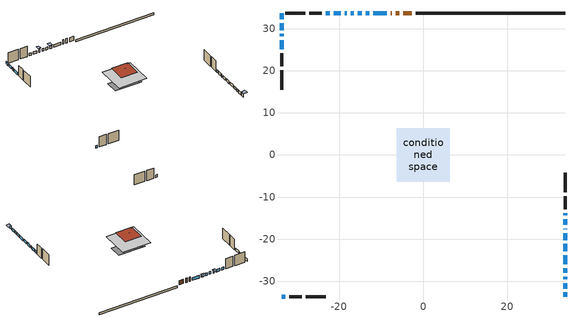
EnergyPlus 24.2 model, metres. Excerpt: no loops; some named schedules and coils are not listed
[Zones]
conditioned space
 floor outside (Floor1 construction): -2.54,-2.54 -2.54,2.54 2.54,2.54 2.54,-2.54 z0.16
 floor adiabatic (Floor2 construction): -4.15,-4.15 -4.15,4.15 4.15,4.15 4.15,-4.15 z0.16
 floor adiabatic (AdiabaticFloorConstruction): -6.31,-6.31 -6.31,6.31 6.31,6.31 6.31,-6.31 z2.6
 floor foundation (Slab1 construction): -6.02,-2.85 -6.02,2.85 6.02,2.85 6.02,-2.85 z-0.91
 wall outside (AdiabaticWallConstruction 1): -2.72,33.72 -4.73,33.72 / -5.66,33.72 -6.54,33.72 / -7.47,33.72 -7.77,33.72 z0.16:2.19
 wall outside (AdiabaticWallConstruction): 33.72,-33.72 33.72,-32.7 / -18.21,33.72 -18.72,33.72 z0.16:1.74; -33.72,33.72 -33.72,32.32 / 33.72,-31.78 33.72,-30.46 / -33.72,-33.72 -32.85,-33.72 / 33.72,-29.53 33.72,-28.93 / 33.72,-28.01 33.72,-26.95 / 33.72,-26.02 33.72,-23.79 / 33.72,-22.86 33.72,-21.17 / 33.72,-20.24 33.72,-18.61 / -8.7,33.72 -11.92,33.72 / -14.61,33.72 -15.62,33.72 / -16.54,33.72 -17.28,33.72 / -33.72,31.39 -33.72,29.73 / -33.72,28.8 -33.72,28.27 / -33.72,27.34 -33.72,25.11 / 33.72,-17.69 33.72,-17.52 / 33.72,-16.6 33.72,-15.27 / 33.72,-14.34 33.72,-13.83 / -19.65,33.72 -21.31,33.72 / -22.24,33.72 -23.17,33.72 z0.16:1.38; -12.84,33.72 -13.69,33.72 z0.16:1.33
 wall outside (Wall1 construction): -24.09,33.72 -27.14,33.72 / -31.92,-33.72 -28.87,-33.72 / -33.72,24.18 -33.72,21.13 / 33.72,-12.9 33.72,-9.85 z0.16:5.04
 wall outside (Wall2 construction): -28.07,33.72 -32.79,33.72 / -27.94,-33.72 -23.22,-33.72 / -33.72,20.2 -33.72,15.48 / 33.72,-8.92 33.72,-4.2 z0.16:5.04
 wall foundation (FoundationWall1 construction): 33.72,33.72 -1.79,33.72 z-0.91:0.16
 window (WindowConstruction 17): 33.72,-33.72 33.72,-32.7 z0.16:1.74
 window (WindowConstruction 4): -33.72,33.72 -33.72,32.32 z0.16:1.38
 window (WindowConstruction 20): 33.72,-31.77 33.72,-30.46 z0.16:1.38
 window (WindowConstruction 21): -33.72,-33.72 -32.85,-33.72 z0.16:1.38
 window (WindowConstruction 5): 33.72,-29.53 33.72,-28.94 z0.16:1.38
 window (WindowConstruction 6): 33.72,-28.01 33.72,-26.95 z0.16:1.38
 window (WindowConstruction 7): 33.72,-26.02 33.72,-23.79 z0.16:1.38
 window (WindowConstruction 8): 33.72,-22.86 33.72,-21.17 z0.16:1.38
 window (WindowConstruction 9): 33.72,-20.24 33.72,-18.61 z0.16:1.38
 window (WindowConstruction 10): -8.7,33.72 -11.92,33.72 z0.16:1.38
 window (WindowConstruction 11): -12.85,33.72 -13.68,33.72 z0.16:1.33
 window (WindowConstruction 12): -14.61,33.72 -15.61,33.72 z0.16:1.38
 window (WindowConstruction 13): -16.54,33.72 -17.28,33.72 z0.16:1.38
 window (WindowConstruction 14): -33.72,31.39 -33.72,29.73 z0.16:1.38
 window (WindowConstruction 15): -33.72,28.8 -33.72,28.27 z0.16:1.38
 window (WindowConstruction 16): -33.72,27.34 -33.72,25.11 z0.16:1.38
 window (WindowConstruction 18): 33.72,-17.68 33.72,-17.52 z0.16:1.38
 window (WindowConstruction 19): -18.21,33.72 -18.72,33.72 z0.16:1.74
 window (WindowConstruction): 33.72,-16.6 33.72,-15.27 z0.16:1.38
 window (WindowConstruction 1): 33.72,-14.34 33.72,-13.83 z0.16:1.38
 window (WindowConstruction 2): -19.65,33.72 -21.31,33.72 z0.16:1.38
 window (WindowConstruction 3): -22.24,33.72 -23.16,33.72 z0.16:1.38
 door (Door): -2.72,33.72 -4.73,33.72 z0.16:2.19
 door (Door 1): -5.66,33.72 -6.54,33.72 z0.16:2.19
 door (Door 2): -7.47,33.72 -7.77,33.72 z0.16:2.19
 ceiling adiabatic (AdiabaticFloorConstruction): 6.31,-6.31 6.31,6.31 -6.31,6.31 -6.31,-6.31 z2.6
 roof outside (Roof1 construction): -3.65,3.65 -3.65,-3.65 3.65,-3.65 3.65,3.65 z5.04
 roof outside (Roof2 construction): -3.25,3.25 -3.25,-3.25 3.25,-3.25 3.25,3.25 z5.04
 roof outside (Roof3 construction): -0.99,0.99 -0.99,-0.99 0.99,-0.99 0.99,0.99 z5.04
shading: 33.72,-32.4 33.72,-34.02 35.24,-34.02 35.24,-32.4 z2.03; -13.98,33.72 -12.55,33.72 -12.55,35.24 -13.98,35.24 z1.63; -19.02,33.72 -17.91,33.72 -17.91,35.24 -19.02,35.24 z2.03
[Building]
Building 1: Terrain=Suburbs
[Site:Location]
Vancouver Intl AP_BC: Latitude {deg}=49.19; Longitude {deg}=-123.18; Time Zone {hr}=-8; Elevation {m}=4; Keep Site Location Information=Yes
[Site:GroundTemperature:Shallow]
8.06451, 6.96315, 6.87495, 7.3976, 9.49575, 11.5841, 13.3946, 14.5416, 14.639, 13.7062, 11.9418, 9.91751
[Site:WaterMainsTemperature]
Calculation Method=Schedule; Temperature Schedule=mains temperature schedule
[Material] Roughness=Rough; Thermal Absorptance=0.9
Name | Thickness {m} | Conductivity {W/m-K} | Density {kg/m3} | Specific Heat {J/kg-K} | Solar Absorptance | Visible Absorptance
asphalt or fiberglass shingles | 0.00635 | 0.162714 | 1121.4 | 1465.45 | 0.4 | 0.4
concrete 4.0 in. | 0.1016 | 1.803125 | 2242.8 | 837.4 | 0.7 | 0.7
concrete 8.0 in. | 0.2032 | 1.803125 | 2242.8 | 837.4 | 0.7 | 0.7
door material | 0.04445 | 0.053851 | 512.64 | 1214.23 | 0.7 | 0.7
door material 1 | 0.04445 | 0.327969 | 512.64 | 1214.23 | 0.7 | 0.7
door material 2 | 0.04445 | 0.188738 | 512.64 | 1214.23 | 0.7 | 0.7
exterior vertical ins | 0.00139922 | 0.029427 | 32.04 | 1214.23 | 0.7 | 0.7
floor covering | 0.0127 | 0.0433444 | 54.468 | 1339.84 | 0.6 | 0.6
floor covering 1 | 0.0127 | 9.015625 | 54.468 | 1339.84 | 0.6 | 0.6
floor rigid ins; wall rigid ins | 0.512978 | 0.029427 | 32.04 | 1214.23 | 0.7 | 0.7
floor stud and cavity | 0.1397 | 0.0869741 | 92.3553 | 1139.71 | 0.7 | 0.7
floor stud and cavity 1 | 0.0889 | 0.247245 | 50.32683 | 1063.81 | 0.7 | 0.7
floor stud and cavity 2 | 0.1397 | 1.75129 | 37.0049 | 1207.88 | 0.7 | 0.7
furniture material conditioned space 1 | 0.1524 | 0.115458 | 640.8 | 1214.23 | 0.6 | 0.6
gypsum board | 0.0127 | 0.160291 | 801 | 837.4 | 0.6 | 0.6
gypsum board 1 | 0.0127 | 0.160291 | 801 | 837.4 | 0.7 | 0.7
osb sheathing 0.5 in. | 0.0127 | 0.115458 | 512.64 | 1214.23 | 0.7 | 0.7
osb sheathing 0.75 in. | 0.01905 | 0.115458 | 512.64 | 1214.23 | 0.7 | 0.7
roof stud and cavity | 0.2032 | 0.147771 | 78.34581 | 1123.46 | 0.7 | 0.7
roof stud and cavity 1 | 0.2032 | 0.147582 | 78.34581 | 1123.46 | 0.7 | 0.7
roof stud and cavity 2 | 0.2032 | 0.155959 | 78.34581 | 1123.46 | 0.7 | 0.7
wall stud and cavity | 0.1397 | 0.101586 | 139.0536 | 1170.24 | 0.7 | 0.7
wall stud and cavity 1 | 0.1397 | 0.100811 | 139.0536 | 1170.24 | 0.7 | 0.7
wall stud and cavity 2 | 0.0889 | 0.380278 | 52.3479 | 1209.89 | 0.7 | 0.7
wall stud and cavity 3 | 0.0889 | 0.391764 | 83.0341 | 1211.67 | 0.7 | 0.7
wood siding | 0.0254 | 0.102417 | 544.68 | 1172.36 | 0.4 | 0.4
wood siding 1; wood siding 2 | 0.0254 | 0.102417 | 544.68 | 1172.36 | 0.7 | 0.7
[WindowMaterial:SimpleGlazingSystem]
Name | U-Factor {W/m2-K} | Solar Heat Gain Coefficient
WindowMaterial | 2.78563 | 0.57
WindowMaterial 1 | 2.75326 | 0.44
WindowMaterial 10 | 2.7913 | 0.7
WindowMaterial 11 | 2.77711 | 0.53
WindowMaterial 12 | 2.78052 | 0.55
WindowMaterial 13 | 2.77597 | 0.54
WindowMaterial 14 | 2.76632 | 0.48
WindowMaterial 15 | 2.76178 | 0.61
WindowMaterial 16 | 2.719762 | 0.51
WindowMaterial 17 | 5.54911 | 0.72
WindowMaterial 2 | 2.78847 | 0.59
WindowMaterial 3 | 2.76291 | 0.46
WindowMaterial 4 | 2.78563 | 0.58
WindowMaterial 5 | 2.76064 | 0.61
WindowMaterial 6 | 2.78222 | 0.55
WindowMaterial 7 | 2.82935 | 0.57
WindowMaterial 8 | 2.78449 | 0.68
WindowMaterial 9 | 2.78903 | 0.62
[Construction]
AdiabaticFloorConstruction: floor stud and cavity 2, floor rigid ins, osb sheathing 0.75 in., floor covering
AdiabaticWallConstruction: wood siding 1, wall rigid ins, wall stud and cavity 2, gypsum board
AdiabaticWallConstruction 1: wood siding 2, wall rigid ins, wall stud and cavity 2, gypsum board
Door: door material
Door 1: door material 1
Door 2: door material 2
Floor1 construction: floor stud and cavity, osb sheathing 0.75 in., floor covering
Floor2 construction: floor stud and cavity 1, floor covering 1
FoundationWall1 construction: concrete 8.0 in., gypsum board 1
furniture construction conditioned space 1: furniture material conditioned space 1
PartitionWallConstruction: gypsum board, wall stud and cavity 3, gypsum board
Roof1 construction: asphalt or fiberglass shingles, osb sheathing 0.75 in., roof stud and cavity, gypsum board
Roof2 construction: asphalt or fiberglass shingles, osb sheathing 0.75 in., roof stud and cavity 1, gypsum board
Roof3 construction: asphalt or fiberglass shingles, osb sheathing 0.75 in., roof stud and cavity 2, gypsum board
Slab1 construction: concrete 4.0 in.
Wall1 construction: wood siding, osb sheathing 0.5 in., wall stud and cavity, gypsum board
Wall2 construction: wood siding, osb sheathing 0.5 in., wall stud and cavity 1, gypsum board
WindowConstruction: WindowMaterial
WindowConstruction 1: WindowMaterial 1
WindowConstruction 10: WindowMaterial 10
WindowConstruction 11: WindowMaterial 11
WindowConstruction 12: WindowMaterial 12
WindowConstruction 13: WindowMaterial 13
WindowConstruction 14; WindowConstruction 2: WindowMaterial 2
WindowConstruction 15: WindowMaterial 14
WindowConstruction 16; WindowConstruction 7: WindowMaterial 7
WindowConstruction 17; WindowConstruction 19; WindowConstruction 20: WindowMaterial 15
WindowConstruction 18: WindowMaterial 16
WindowConstruction 21: WindowMaterial 17
WindowConstruction 3: WindowMaterial 3
WindowConstruction 4: WindowMaterial 4
WindowConstruction 5: WindowMaterial 5
WindowConstruction 6: WindowMaterial 6
WindowConstruction 8: WindowMaterial 8
WindowConstruction 9: WindowMaterial 9
[Zone]
conditioned space: Multiplier=1; Volume {m3}=556.5; Part of Total Floor Area=Yes
[Space]
conditioned space 1: Zone=conditioned space; Volume {m3}=556.5
[SurfaceProperty:ExposedFoundationPerimeter]
Slab1: Exposed Perimeter Calculation Method=TotalExposedPerimeter; Total Exposed Perimeter {m}=35.509
[InternalMass] Zone or ZoneList=conditioned space; Space or SpaceList=conditioned space 1
Name | Construction | Surface Area {m2}
furniture mass conditioned space 1 | furniture construction conditioned space 1 | 129.092
partition wall mass | PartitionWallConstruction | 253.98
[Lights]
interior lighting: Zone or ZoneList or Space or SpaceList=conditioned space 1; Schedule=interior lighting schedule; Design Level Calculation Method=LightingLevel; Lighting Level {W}=343.2; Return Air Fraction=0; Fraction Radiant=0.6; Fraction Visible=0.2; Fraction Replaceable=1
[People]
occupants: Zone or ZoneList or Space or SpaceList=conditioned space 1; Number of People Schedule=occupants schedule; Number of People Calculation Method=People; Number of People=3; Fraction Radiant=0.314171; Sensible Heat Fraction=0.56303; Activity Level Schedule=occupants activity schedule; Carbon Dioxide Generation Rate {m3/s-W}=0; Enable ASHRAE 55 Comfort Warnings=No; Mean Radiant Temperature Calculation Type=EnclosureAveraged
[ElectricEquipment] Zone or ZoneList or Space or SpaceList=conditioned space 1; Design Level Calculation Method=EquipmentLevel
Name | Schedule | Design Level {W} | Fraction Latent | Fraction Radiant | Fraction Lost
clothes dryer | clothes dryer schedule | 140.772 | 0.015 | 0.081 | 0.85
clothes washer | clothes washer schedule | 32.1985 | 0.03 | 0.162 | 0.7
cooking range | cooking range schedule | 215.147 | 0.08 | 0.432 | 0.2
dishwasher | dishwasher schedule | 66.8632 | 0.3 | 0.18 | 0.4
fridge | fridge schedule | 72.9452 | 0 | 0.6 | 0
mech vent bath fan 0 | mech vent bath fan 0 schedule | 25.1 | 0 | 0 | 1
mech vent bath fan 1 | mech vent bath fan 1 schedule | 25.1 | 0 | 0 | 1
mech vent house fan | mech vent house fan schedule | 0 | 0 | 0 | 1
mech vent house fan cfis | mech vent house fan cfis schedule | 0 | 0 | 0 | 0
mech vent range fan 0 | mech vent range fan 0 schedule | 57 | 0 | 0 | 1
misc plug loads | misc plug loads schedule | 494.7 | 0.045 | 0.513 | 0.1
whole house fan | Always On Discrete | 0 | 0 | 0 | 1
[OtherEquipment] Zone or ZoneList or Space or SpaceList=conditioned space 1; Design Level Calculation Method=EquipmentLevel
Name | Fuel Type | Schedule | Design Level {W} | Fraction Latent | Fraction Radiant | Fraction Lost
clothes dryer 1 | Electricity | clothes dryer schedule | 0 | 0.015 | 0.081 | 0.85
cooking range 1 | Electricity | cooking range schedule | 0 | 0.08 | 0.432 | 0.2
general water use latent | None | general water use schedule | 62.594 | 1 | 0 | 0
general water use sensible | None | general water use schedule | -61.6891 | 0 | 0.6 | 0
mech vent house fan latent load | None | Always On Discrete | 0 | 1 | 0 | 0
mech vent house fan sensible load | None | Always On Discrete | 0 | 0 | 0 | 0
water heater energy adjustment1 | Electricity | Always On Discrete | 0.01 | 0 | 0 | 1
[ZoneInfiltration:DesignFlowRate] Zone or ZoneList or Space or SpaceList=conditioned space 1; Schedule=Always On Discrete; Design Flow Rate Calculation Method=Flow/Zone; Design Flow Rate {m3/s}=0
infil flow; natural vent flow; whole house fan flow
[ZoneControl:Thermostat]
conditioned space Thermostat: Zone or ZoneList=conditioned space; Control Type Schedule=conditioned space Thermostat Schedule; Control 1=conditioned space temperature setpoint; Temperature Difference Between Cutout And Setpoint {deltaC}=0
[ThermostatSetpoint:DualSetpoint]
conditioned space temperature setpoint: Heating Setpoint Temperature Schedule=heating setpoint; Cooling Setpoint Temperature Schedule=cooling setpoint
[AirLoopHVAC:UnitarySystem]
unit heater unitary system: Control Type=Load; Controlling Zone or Thermostat Location=conditioned space; Dehumidification Control Type=None; Availability Schedule=Always On Discrete; Supply Fan=unit heater supply fan; Fan Placement=BlowThrough; Supply Air Fan Operating Mode Schedule=unit heater auto fan schedule; Heating Coil=unit heater htg coil; DX Heating Coil Sizing Ratio=1; Use DOAS DX Cooling Coil=No; Minimum Supply Air Temperature {C}=2; Latent Load Control=SensibleOnlyLoadControl; Cooling Supply Air Flow Rate Method=None; Heating Supply Air Flow Rate Method=SupplyAirFlowRate; Heating Supply Air Flow Rate {m3/s}=0.00141584; No Load Supply Air Flow Rate Method=SupplyAirFlowRate; No Load Supply Air Flow Rate {m3/s}=0; No Load Supply Air Flow Rate Control Set To Low Speed=Yes; Maximum Supply Air Temperature {C}=48.8889; Maximum Outdoor Dry-Bulb Temperature for Supplemental Heater Operation {C}=21; Ancillary On-Cycle Electric Power {W}=0; Ancillary Off-Cycle Electric Power {W}=0
[Zone equipment]
conditioned space: electric baseboard, unit heater unitary system
[Foundation:Kiva]
Foundation Kiva 1: Initial Indoor Air Temperature {C}=18; Wall Height Above Grade {m}=0.15999; Wall Depth Below Slab {m}=0.2032; Custom Block Material Name 1=exterior vertical ins; Custom Block Depth 1 {m}=1.07; Custom Block X Position 1 {m}=0.2159; Custom Block Z Position 1 {m}=0
[Foundation:Kiva:Settings]
Soil Conductivity {W/m-K}=0.849921; Soil Density {kg/m3}=1842.3; Soil Specific Heat {J/kg-K}=418.7; Ground Solar Absorptivity=0.9; Ground Thermal Absorptivity=0.9; Ground Surface Roughness {m}=0.03; Far-Field Width {m}=40; Deep-Ground Boundary Condition=ZeroFlux; Deep-Ground Depth {m}=40; Minimum Cell Dimension {m}=0.2; Maximum Cell Growth Coefficient=3; Simulation Timestep=Timestep
[Exterior:Lights]
exterior lighting: Schedule=exterior lighting schedule; Design Level {W}=75.6
[EnergyManagementSystem:Sensor] Output:Variable or Output:Meter Index Key=conditioned space
Name | Output:Variable or Output:Meter
conditioned_space_clg_unmet_s | Zone Cooling Setpoint Not Met Time
conditioned_space_htg_unmet_s | Zone Heating Setpoint Not Met Time
fridge_tin_s; tin_s; tin_s_1 | Zone Mean Air Temperature
tout_s | Zone Outdoor Air Drybulb Temperature
win_s | Zone Air Humidity Ratio
[Schedule:Week:Daily]
interior lighting schedule Week Rule - Jan1-Jan27: interior lighting schedule day, interior lighting schedule day, interior lighting schedule day, interior lighting schedule day, interior lighting schedule day, interior lighting schedule day, interior lighting schedule day, interior lighting schedule default day, interior lighting schedule default day, interior lighting schedule default day, interior lighting schedule default day, interior lighting schedule default day
interior lighting schedule Week Rule - Jan28-Feb3: interior lighting schedule day, interior lighting schedule day, interior lighting schedule day, interior lighting schedule day, interior lighting schedule day 1, interior lighting schedule day 1, interior lighting schedule day 1, interior lighting schedule default day, interior lighting schedule default day, interior lighting schedule default day, interior lighting schedule default day, interior lighting schedule default day
interior lighting schedule Week Rule - Feb4-Feb24: interior lighting schedule day 1, interior lighting schedule day 1, interior lighting schedule day 1, interior lighting schedule day 1, interior lighting schedule day 1, interior lighting schedule day 1, interior lighting schedule day 1, interior lighting schedule default day, interior lighting schedule default day, interior lighting schedule default day, interior lighting schedule default day, interior lighting schedule default day
interior lighting schedule Week Rule - Feb25-Mar3: interior lighting schedule day 1, interior lighting schedule day 1, interior lighting schedule day 1, interior lighting schedule day 1, interior lighting schedule day 2, interior lighting schedule day 2, interior lighting schedule day 2, interior lighting schedule default day, interior lighting schedule default day, interior lighting schedule default day, interior lighting schedule default day, interior lighting schedule default day
interior lighting schedule Week Rule - Mar4-Mar31: interior lighting schedule day 2, interior lighting schedule day 2, interior lighting schedule day 2, interior lighting schedule day 2, interior lighting schedule day 2, interior lighting schedule day 2, interior lighting schedule day 2, interior lighting schedule default day, interior lighting schedule default day, interior lighting schedule default day, interior lighting schedule default day, interior lighting schedule default day
interior lighting schedule Week Rule - Apr1-Apr28: interior lighting schedule day 3, interior lighting schedule day 3, interior lighting schedule day 3, interior lighting schedule day 3, interior lighting schedule day 3, interior lighting schedule day 3, interior lighting schedule day 3, interior lighting schedule default day, interior lighting schedule default day, interior lighting schedule default day, interior lighting schedule default day, interior lighting schedule default day
interior lighting schedule Week Rule - Apr29-May5: interior lighting schedule day 3, interior lighting schedule day 3, interior lighting schedule day 4, interior lighting schedule day 4, interior lighting schedule day 4, interior lighting schedule day 4, interior lighting schedule day 4, interior lighting schedule default day, interior lighting schedule default day, interior lighting schedule default day, interior lighting schedule default day, interior lighting schedule default day
interior lighting schedule Week Rule - May6-May26: interior lighting schedule day 4, interior lighting schedule day 4, interior lighting schedule day 4, interior lighting schedule day 4, interior lighting schedule day 4, interior lighting schedule day 4, interior lighting schedule day 4, interior lighting schedule default day, interior lighting schedule default day, interior lighting schedule default day, interior lighting schedule default day, interior lighting schedule default day
interior lighting schedule Week Rule - May27-Jun2: interior lighting schedule day 4, interior lighting schedule day 4, interior lighting schedule day 4, interior lighting schedule day 4, interior lighting schedule day 4, interior lighting schedule day 5, interior lighting schedule day 5, interior lighting schedule default day, interior lighting schedule default day, interior lighting schedule default day, interior lighting schedule default day, interior lighting schedule default day
interior lighting schedule Week Rule - Jun3-Jun30: interior lighting schedule day 5, interior lighting schedule day 5, interior lighting schedule day 5, interior lighting schedule day 5, interior lighting schedule day 5, interior lighting schedule day 5, interior lighting schedule day 5, interior lighting schedule default day, interior lighting schedule default day, interior lighting schedule default day, interior lighting schedule default day, interior lighting schedule default day
interior lighting schedule Week Rule - Jul1-Jul28: interior lighting schedule day 6, interior lighting schedule day 6, interior lighting schedule day 6, interior lighting schedule day 6, interior lighting schedule day 6, interior lighting schedule day 6, interior lighting schedule day 6, interior lighting schedule default day, interior lighting schedule default day, interior lighting schedule default day, interior lighting schedule default day, interior lighting schedule default day
interior lighting schedule Week Rule - Jul29-Aug4: interior lighting schedule day 6, interior lighting schedule day 6, interior lighting schedule day 6, interior lighting schedule day 7, interior lighting schedule day 7, interior lighting schedule day 7, interior lighting schedule day 7, interior lighting schedule default day, interior lighting schedule default day, interior lighting schedule default day, interior lighting schedule default day, interior lighting schedule default day
interior lighting schedule Week Rule - Aug5-Aug25: interior lighting schedule day 7, interior lighting schedule day 7, interior lighting schedule day 7, interior lighting schedule day 7, interior lighting schedule day 7, interior lighting schedule day 7, interior lighting schedule day 7, interior lighting schedule default day, interior lighting schedule default day, interior lighting schedule default day, interior lighting schedule default day, interior lighting schedule default day
interior lighting schedule Week Rule - Aug26-Sep1: interior lighting schedule day 7, interior lighting schedule day 7, interior lighting schedule day 7, interior lighting schedule day 7, interior lighting schedule day 7, interior lighting schedule day 7, interior lighting schedule day 8, interior lighting schedule default day, interior lighting schedule default day, interior lighting schedule default day, interior lighting schedule default day, interior lighting schedule default day
interior lighting schedule Week Rule - Sep2-Sep29: interior lighting schedule day 8, interior lighting schedule day 8, interior lighting schedule day 8, interior lighting schedule day 8, interior lighting schedule day 8, interior lighting schedule day 8, interior lighting schedule day 8, interior lighting schedule default day, interior lighting schedule default day, interior lighting schedule default day, interior lighting schedule default day, interior lighting schedule default day
interior lighting schedule Week Rule - Sep30-Oct6: interior lighting schedule day 8, interior lighting schedule day 9, interior lighting schedule day 9, interior lighting schedule day 9, interior lighting schedule day 9, interior lighting schedule day 9, interior lighting schedule day 9, interior lighting schedule default day, interior lighting schedule default day, interior lighting schedule default day, interior lighting schedule default day, interior lighting schedule default day
interior lighting schedule Week Rule - Oct7-Oct27: interior lighting schedule day 9, interior lighting schedule day 9, interior lighting schedule day 9, interior lighting schedule day 9, interior lighting schedule day 9, interior lighting schedule day 9, interior lighting schedule day 9, interior lighting schedule default day, interior lighting schedule default day, interior lighting schedule default day, interior lighting schedule default day, interior lighting schedule default day
interior lighting schedule Week Rule - Oct28-Nov3: interior lighting schedule day 9, interior lighting schedule day 9, interior lighting schedule day 9, interior lighting schedule day 9, interior lighting schedule day 10, interior lighting schedule day 10, interior lighting schedule day 10, interior lighting schedule default day, interior lighting schedule default day, interior lighting schedule default day, interior lighting schedule default day, interior lighting schedule default day
interior lighting schedule Week Rule - Nov4-Nov24: interior lighting schedule day 10, interior lighting schedule day 10, interior lighting schedule day 10, interior lighting schedule day 10, interior lighting schedule day 10, interior lighting schedule day 10, interior lighting schedule day 10, interior lighting schedule default day, interior lighting schedule default day, interior lighting schedule default day, interior lighting schedule default day, interior lighting schedule default day
interior lighting schedule Week Rule - Nov25-Dec1: interior lighting schedule day 10, interior lighting schedule day 10, interior lighting schedule day 10, interior lighting schedule day 10, interior lighting schedule day 10, interior lighting schedule day 10, interior lighting schedule day 11, interior lighting schedule default day, interior lighting schedule default day, interior lighting schedule default day, interior lighting schedule default day, interior lighting schedule default day
interior lighting schedule Week Rule - Dec2-Dec31: interior lighting schedule day 11, interior lighting schedule day 11, interior lighting schedule day 11, interior lighting schedule day 11, interior lighting schedule day 11, interior lighting schedule day 11, interior lighting schedule day 11, interior lighting schedule default day, interior lighting schedule default day, interior lighting schedule default day, interior lighting schedule default day, interior lighting schedule default day
occupants schedule Week Rule - Jan1-Dec31: occupants schedule day, occupants schedule day, occupants schedule day, occupants schedule day, occupants schedule day, occupants schedule day, occupants schedule day, occupants schedule default day, occupants schedule default day, occupants schedule default day, occupants schedule default day, occupants schedule default day
clothes dryer schedule Week Rule - Jan1-Dec31: clothes dryer schedule day, clothes dryer schedule day, clothes dryer schedule day, clothes dryer schedule day, clothes dryer schedule day, clothes dryer schedule day, clothes dryer schedule day, clothes dryer schedule default day, clothes dryer schedule default day, clothes dryer schedule default day, clothes dryer schedule default day, clothes dryer schedule default day
clothes washer schedule Week Rule - Jan1-Dec31: clothes washer schedule day, clothes washer schedule day, clothes washer schedule day, clothes washer schedule day, clothes washer schedule day, clothes washer schedule day, clothes washer schedule day, clothes washer schedule default day, clothes washer schedule default day, clothes washer schedule default day, clothes washer schedule default day, clothes washer schedule default day
cooking range schedule Week Rule - Jan1-Dec31: cooking range schedule day, cooking range schedule day, cooking range schedule day, cooking range schedule day, cooking range schedule day, cooking range schedule day, cooking range schedule day, cooking range schedule default day, cooking range schedule default day, cooking range schedule default day, cooking range schedule default day, cooking range schedule default day
dishwasher schedule Week Rule - Jan1-Dec31: dishwasher schedule day, dishwasher schedule day, dishwasher schedule day, dishwasher schedule day, dishwasher schedule day, dishwasher schedule day, dishwasher schedule day, dishwasher schedule default day, dishwasher schedule default day, dishwasher schedule default day, dishwasher schedule default day, dishwasher schedule default day
mech vent bath fan 0 schedule Week Rule - Jan1-Dec31: mech vent bath fan 0 schedule day, mech vent bath fan 0 schedule day, mech vent bath fan 0 schedule day, mech vent bath fan 0 schedule day, mech vent bath fan 0 schedule day, mech vent bath fan 0 schedule day, mech vent bath fan 0 schedule day, mech vent bath fan 0 schedule default day, mech vent bath fan 0 schedule default day, mech vent bath fan 0 schedule default day, mech vent bath fan 0 schedule default day, mech vent bath fan 0 schedule default day
mech vent bath fan 1 schedule Week Rule - Jan1-Dec31: mech vent bath fan 1 schedule day, mech vent bath fan 1 schedule day, mech vent bath fan 1 schedule day, mech vent bath fan 1 schedule day, mech vent bath fan 1 schedule day, mech vent bath fan 1 schedule day, mech vent bath fan 1 schedule day, mech vent bath fan 1 schedule default day, mech vent bath fan 1 schedule default day, mech vent bath fan 1 schedule default day, mech vent bath fan 1 schedule default day, mech vent bath fan 1 schedule default day
mech vent range fan 0 schedule Week Rule - Jan1-Dec31: mech vent range fan 0 schedule day, mech vent range fan 0 schedule day, mech vent range fan 0 schedule day, mech vent range fan 0 schedule day, mech vent range fan 0 schedule day, mech vent range fan 0 schedule day, mech vent range fan 0 schedule day, mech vent range fan 0 schedule default day, mech vent range fan 0 schedule default day, mech vent range fan 0 schedule default day, mech vent range fan 0 schedule default day, mech vent range fan 0 schedule default day
misc plug loads schedule Week Rule - Jan1-Dec31: misc plug loads schedule day, misc plug loads schedule day, misc plug loads schedule day, misc plug loads schedule day, misc plug loads schedule day, misc plug loads schedule day, misc plug loads schedule day, misc plug loads schedule default day, misc plug loads schedule default day, misc plug loads schedule default day, misc plug loads schedule default day, misc plug loads schedule default day
general water use schedule Week Rule - Jan1-Dec31: general water use schedule day, general water use schedule day, general water use schedule day, general water use schedule day, general water use schedule day, general water use schedule day, general water use schedule day, general water use schedule default day, general water use schedule default day, general water use schedule default day, general water use schedule default day, general water use schedule default day
exterior lighting schedule Week Rule - Jan1-Jan27: exterior lighting schedule day, exterior lighting schedule day, exterior lighting schedule day, exterior lighting schedule day, exterior lighting schedule day, exterior lighting schedule day, exterior lighting schedule day, exterior lighting schedule default day, exterior lighting schedule default day, exterior lighting schedule default day, exterior lighting schedule default day, exterior lighting schedule default day
exterior lighting schedule Week Rule - Jan28-Feb3: exterior lighting schedule day, exterior lighting schedule day, exterior lighting schedule day, exterior lighting schedule day, exterior lighting schedule day 1, exterior lighting schedule day 1, exterior lighting schedule day 1, exterior lighting schedule default day, exterior lighting schedule default day, exterior lighting schedule default day, exterior lighting schedule default day, exterior lighting schedule default day
exterior lighting schedule Week Rule - Feb4-Feb24: exterior lighting schedule day 1, exterior lighting schedule day 1, exterior lighting schedule day 1, exterior lighting schedule day 1, exterior lighting schedule day 1, exterior lighting schedule day 1, exterior lighting schedule day 1, exterior lighting schedule default day, exterior lighting schedule default day, exterior lighting schedule default day, exterior lighting schedule default day, exterior lighting schedule default day
exterior lighting schedule Week Rule - Feb25-Mar3: exterior lighting schedule day 1, exterior lighting schedule day 1, exterior lighting schedule day 1, exterior lighting schedule day 1, exterior lighting schedule day 2, exterior lighting schedule day 2, exterior lighting schedule day 2, exterior lighting schedule default day, exterior lighting schedule default day, exterior lighting schedule default day, exterior lighting schedule default day, exterior lighting schedule default day
exterior lighting schedule Week Rule - Mar4-Mar31: exterior lighting schedule day 2, exterior lighting schedule day 2, exterior lighting schedule day 2, exterior lighting schedule day 2, exterior lighting schedule day 2, exterior lighting schedule day 2, exterior lighting schedule day 2, exterior lighting schedule default day, exterior lighting schedule default day, exterior lighting schedule default day, exterior lighting schedule default day, exterior lighting schedule default day
exterior lighting schedule Week Rule - Apr1-Apr28: exterior lighting schedule day 3, exterior lighting schedule day 3, exterior lighting schedule day 3, exterior lighting schedule day 3, exterior lighting schedule day 3, exterior lighting schedule day 3, exterior lighting schedule day 3, exterior lighting schedule default day, exterior lighting schedule default day, exterior lighting schedule default day, exterior lighting schedule default day, exterior lighting schedule default day
exterior lighting schedule Week Rule - Apr29-May5: exterior lighting schedule day 3, exterior lighting schedule day 3, exterior lighting schedule day 4, exterior lighting schedule day 4, exterior lighting schedule day 4, exterior lighting schedule day 4, exterior lighting schedule day 4, exterior lighting schedule default day, exterior lighting schedule default day, exterior lighting schedule default day, exterior lighting schedule default day, exterior lighting schedule default day
exterior lighting schedule Week Rule - May6-May26: exterior lighting schedule day 4, exterior lighting schedule day 4, exterior lighting schedule day 4, exterior lighting schedule day 4, exterior lighting schedule day 4, exterior lighting schedule day 4, exterior lighting schedule day 4, exterior lighting schedule default day, exterior lighting schedule default day, exterior lighting schedule default day, exterior lighting schedule default day, exterior lighting schedule default day
exterior lighting schedule Week Rule - May27-Jun2: exterior lighting schedule day 4, exterior lighting schedule day 4, exterior lighting schedule day 4, exterior lighting schedule day 4, exterior lighting schedule day 4, exterior lighting schedule day 5, exterior lighting schedule day 5, exterior lighting schedule default day, exterior lighting schedule default day, exterior lighting schedule default day, exterior lighting schedule default day, exterior lighting schedule default day
exterior lighting schedule Week Rule - Jun3-Jun30: exterior lighting schedule day 5, exterior lighting schedule day 5, exterior lighting schedule day 5, exterior lighting schedule day 5, exterior lighting schedule day 5, exterior lighting schedule day 5, exterior lighting schedule day 5, exterior lighting schedule default day, exterior lighting schedule default day, exterior lighting schedule default day, exterior lighting schedule default day, exterior lighting schedule default day
exterior lighting schedule Week Rule - Jul1-Jul28: exterior lighting schedule day 6, exterior lighting schedule day 6, exterior lighting schedule day 6, exterior lighting schedule day 6, exterior lighting schedule day 6, exterior lighting schedule day 6, exterior lighting schedule day 6, exterior lighting schedule default day, exterior lighting schedule default day, exterior lighting schedule default day, exterior lighting schedule default day, exterior lighting schedule default day
[Schedule:Year]
interior lighting schedule: interior lighting schedule Week Rule - Jan1-Jan27, 1, 1, 1, 27, interior lighting schedule Week Rule - Jan28-Feb3, 1, 28, 2, 3, interior lighting schedule Week Rule - Feb4-Feb24, 2, 4, 2, 24, interior lighting schedule Week Rule - Feb25-Mar3, 2, 25, 3, 3, interior lighting schedule Week Rule - Mar4-Mar31, 3, 4, 3, 31, interior lighting schedule Week Rule - Apr1-Apr28, 4, 1, 4, 28, interior lighting schedule Week Rule - Apr29-May5, 4, 29, 5, 5, interior lighting schedule Week Rule - May6-May26, 5, 6, 5, 26, interior lighting schedule Week Rule - May27-Jun2, 5, 27, 6, 2, interior lighting schedule Week Rule - Jun3-Jun30, 6, 3, 6, 30, interior lighting schedule Week Rule - Jul1-Jul28, 7, 1, 7, 28, interior lighting schedule Week Rule - Jul29-Aug4, 7, 29, 8, 4, interior lighting schedule Week Rule - Aug5-Aug25, 8, 5, 8, 25, interior lighting schedule Week Rule - Aug26-Sep1, 8, 26, 9, 1, interior lighting schedule Week Rule - Sep2-Sep29, 9, 2, 9, 29, interior lighting schedule Week Rule - Sep30-Oct6, 9, 30, 10, 6, interior lighting schedule Week Rule - Oct7-Oct27, 10, 7, 10, 27, interior lighting schedule Week Rule - Oct28-Nov3, 10, 28, 11, 3, interior lighting schedule Week Rule - Nov4-Nov24, 11, 4, 11, 24, interior lighting schedule Week Rule - Nov25-Dec1, 11, 25, 12, 1, interior lighting schedule Week Rule - Dec2-Dec31, 12, 2, 12, 31
occupants schedule: occupants schedule Week Rule - Jan1-Dec31, 1, 1, 12, 31
clothes dryer schedule: clothes dryer schedule Week Rule - Jan1-Dec31, 1, 1, 12, 31
clothes washer schedule: clothes washer schedule Week Rule - Jan1-Dec31, 1, 1, 12, 31
cooking range schedule: cooking range schedule Week Rule - Jan1-Dec31, 1, 1, 12, 31
dishwasher schedule: dishwasher schedule Week Rule - Jan1-Dec31, 1, 1, 12, 31
mech vent bath fan 0 schedule: mech vent bath fan 0 schedule Week Rule - Jan1-Dec31, 1, 1, 12, 31
mech vent bath fan 1 schedule: mech vent bath fan 1 schedule Week Rule - Jan1-Dec31, 1, 1, 12, 31
mech vent range fan 0 schedule: mech vent range fan 0 schedule Week Rule - Jan1-Dec31, 1, 1, 12, 31
misc plug loads schedule: misc plug loads schedule Week Rule - Jan1-Dec31, 1, 1, 12, 31
general water use schedule: general water use schedule Week Rule - Jan1-Dec31, 1, 1, 12, 31
exterior lighting schedule: exterior lighting schedule Week Rule - Jan1-Jan27, 1, 1, 1, 27, exterior lighting schedule Week Rule - Jan28-Feb3, 1, 28, 2, 3, exterior lighting schedule Week Rule - Feb4-Feb24, 2, 4, 2, 24, exterior lighting schedule Week Rule - Feb25-Mar3, 2, 25, 3, 3, exterior lighting schedule Week Rule - Mar4-Mar31, 3, 4, 3, 31, exterior lighting schedule Week Rule - Apr1-Apr28, 4, 1, 4, 28, exterior lighting schedule Week Rule - Apr29-May5, 4, 29, 5, 5, exterior lighting schedule Week Rule - May6-May26, 5, 6, 5, 26, exterior lighting schedule Week Rule - May27-Jun2, 5, 27, 6, 2, exterior lighting schedule Week Rule - Jun3-Jun30, 6, 3, 6, 30, exterior lighting schedule Week Rule - Jul1-Jul28, 7, 1, 7, 28, exterior lighting schedule Week Rule - Jul29-Aug4, 7, 29, 8, 4, exterior lighting schedule Week Rule - Aug5-Aug25, 8, 5, 8, 25, exterior lighting schedule Week Rule - Aug26-Sep1, 8, 26, 9, 1, exterior lighting schedule Week Rule - Sep2-Sep29, 9, 2, 9, 29, exterior lighting schedule Week Rule - Sep30-Oct6, 9, 30, 10, 6, exterior lighting schedule Week Rule - Oct7-Oct27, 10, 7, 10, 27, exterior lighting schedule Week Rule - Oct28-Nov3, 10, 28, 11, 3, exterior lighting schedule Week Rule - Nov4-Nov24, 11, 4, 11, 24, exterior lighting schedule Week Rule - Nov25-Dec1, 11, 25, 12, 1, exterior lighting schedule Week Rule - Dec2-Dec31, 12, 2, 12, 31
[Schedule:Constant]
Name | Hourly Value
occupants activity schedule | 117.228
fridge schedule; unit heater auto fan schedule | 0
mech vent house fan schedule; mech vent house fan cfis schedule; Always On Discrete | 1
[Schedule:Compact]
conditioned space Thermostat Schedule: Through: 12/31, For: AllDays, Until: 24:00, 4
mains temperature schedule: Through: 01/01, For: AllDays, Until: 24:00, 11.375, Through: 01/02, For: AllDays, Until: 24:00, 11.3367, Through: 01/03, For: AllDays, Until: 24:00, 11.2994, Through: 01/04, For: AllDays, Until: 24:00, 11.2628, Through: 01/05, For: AllDays, Until: 24:00, 11.2267, Through: 01/06, For: AllDays, Until: 24:00, 11.1917, Through: 01/07, For: AllDays, Until: 24:00, 11.1578, Through: 01/08, For: AllDays, Until: 24:00, 11.1244, Through: 01/09, For: AllDays, Until: 24:00, 11.0917, Through: 01/10, For: AllDays, Until: 24:00, 11.06, Through: 01/11, For: AllDays, Until: 24:00, 11.0289, Through: 01/12, For: AllDays, Until: 24:00, 10.9989, Through: 01/13, For: AllDays, Until: 24:00, 10.97, Through: 01/14, For: AllDays, Until: 24:00, 10.9417, Through: 01/15, For: AllDays, Until: 24:00, 10.9139, Through: 01/16, For: AllDays, Until: 24:00, 10.8878, Through: 01/17, For: AllDays, Until: 24:00, 10.8622, Through: 01/18, For: AllDays, Until: 24:00, 10.8372, Through: 01/19, For: AllDays, Until: 24:00, 10.8133, Through: 01/20, For: AllDays, Until: 24:00, 10.7906, Through: 01/21, For: AllDays, Until: 24:00, 10.7683, Through: 01/22, For: AllDays, Until: 24:00, 10.7478, Through: 01/23, For: AllDays, Until: 24:00, 10.7272, Through: 01/24, For: AllDays, Until: 24:00, 10.7083, Through: 01/25, For: AllDays, Until: 24:00, 10.69, Through: 01/26, For: AllDays, Until: 24:00, 10.6728, Through: 01/27, For: AllDays, Until: 24:00, 10.6567, Through: 01/28, For: AllDays, Until: 24:00, 10.6411, Through: 01/29, For: AllDays, Until: 24:00, 10.6267, Through: 01/30, For: AllDays, Until: 24:00, 10.6133, Through: 01/31, For: AllDays, Until: 24:00, 10.6011, Through: 02/01, For: AllDays, Until: 24:00, 10.59, Through: 02/02, For: AllDays, Until: 24:00, 10.5794, Through: 02/03, For: AllDays, Until: 24:00, 10.57, Through: 02/04, For: AllDays, Until: 24:00, 10.5617, Through: 02/05, For: AllDays, Until: 24:00, 10.5539, Through: 02/06, For: AllDays, Until: 24:00, 10.5478, Through: 02/07, For: AllDays, Until: 24:00, 10.5422, Through: 02/08, For: AllDays, Until: 24:00, 10.5378, Through: 02/09, For: AllDays, Until: 24:00, 10.5339, Through: 02/10, For: AllDays, Until: 24:00, 10.5317, Through: 02/11, For: AllDays, Until: 24:00, 10.53, Through: 02/12, For: AllDays, Until: 24:00, 10.53, Through: 02/13, For: AllDays, Until: 24:00, 10.5306, Through: 02/14, For: AllDays, Until: 24:00, 10.5317, Through: 02/15, For: AllDays, Until: 24:00, 10.5344, Through: 02/16, For: AllDays, Until: 24:00, 10.5378, Through: 02/17, For: AllDays, Until: 24:00, 10.5428, Through: 02/18, For: AllDays, Until: 24:00, 10.5483, Through: 02/19, For: AllDays, Until: 24:00, 10.5544, Through: 02/20, For: AllDays, Until: 24:00, 10.5622, Through: 02/21, For: AllDays, Until: 24:00, 10.5706, Through: 02/22, For: AllDays, Until: 24:00, 10.5806, Through: 02/23, For: AllDays, Until: 24:00, 10.5911, Through: 02/24, For: AllDays, Until: 24:00, 10.6022, Through: 02/25, For: AllDays, Until: 24:00, 10.615, Through: 02/26, For: AllDays, Until: 24:00, 10.6283, Through: 02/27, For: AllDays, Until: 24:00, 10.6428, Through: 02/28, For: AllDays, Until: 24:00, 10.6583, Through: 03/01, For: AllDays, Until: 24:00, 10.6744, Through: 03/02, For: AllDays, Until: 24:00, 10.6917, Through: 03/03, For: AllDays, Until: 24:00, 10.71, Through: 03/04, For: AllDays, Until: 24:00, 10.7294, Through: 03/05, For: AllDays, Until: 24:00, 10.7494, Through: 03/06, For: AllDays, Until: 24:00, 10.7706, Through: 03/07, For: AllDays, Until: 24:00, 10.7928, Through: 03/08, For: AllDays, Until: 24:00, 10.8161, Through: 03/09, For: AllDays, Until: 24:00, 10.84, Through: 03/10, For: AllDays, Until: 24:00, 10.8644, Through: 03/11, For: AllDays, Until: 24:00, 10.8906, Through: 03/12, For: AllDays, Until: 24:00, 10.9167, Through: 03/13, For: AllDays, Until: 24:00, 10.9444, Through: 03/14, For: AllDays, Until: 24:00, 10.9728, Through: 03/15, For: AllDays, Until: 24:00, 11.0022, Through: 03/16, For: AllDays, Until: 24:00, 11.0322, Through: 03/17, For: AllDays, Until: 24:00, 11.0633, Through: 03/18, For: AllDays, Until: 24:00, 11.095, Through: 03/19, For: AllDays, Until: 24:00, 11.1278, Through: 03/20, For: AllDays, Until: 24:00, 11.1611, Through: 03/21, For: AllDays, Until: 24:00, 11.1956, Through: 03/22, For: AllDays, Until: 24:00, 11.2306, Through: 03/23, For: AllDays, Until: 24:00, 11.2667, Through: 03/24, For: AllDays, Until: 24:00, 11.3033, Through: 03/25, For: AllDays, Until: 24:00, 11.3406, Through: 03/26, For: AllDays, Until: 24:00, 11.3789, Through: 03/27, For: AllDays, Until: 24:00, 11.4178, Through: 03/28, For: AllDays, Until: 24:00, 11.4572, Through: 03/29, For: AllDays, Until: 24:00, 11.4978, Through: 03/30, For: AllDays, Until: 24:00, 11.5389, Through: 03/31, For: AllDays, Until: 24:00, 11.5811, Through: 04/01, For: AllDays, Until: 24:00, 11.6233, Through: 04/02, For: AllDays, Until: 24:00, 11.6667, Through: 04/03, For: AllDays, Until: 24:00, 11.7106, Through: 04/04, For: AllDays, Until: 24:00, 11.755, Through: 04/05, For: AllDays, Until: 24:00, 11.8006, Through: 04/06, For: AllDays, Until: 24:00, 11.8461, Through: 04/07, For: AllDays, Until: 24:00, 11.8928, Through: 04/08, For: AllDays, Until: 24:00, 11.9394, Through: 04/09, For: AllDays, Until: 24:00, 11.9872, Through: 04/10, For: AllDays, Until: 24:00, 12.0356, Through: 04/11, For: AllDays, Until: 24:00, 12.0844, Through: 04/12, For: AllDays, Until: 24:00, 12.1333, Through: 04/13, For: AllDays, Until: 24:00, 12.1833, Through: 04/14, For: AllDays, Until: 24:00, 12.2339, Through: 04/15, For: AllDays, Until: 24:00, 12.2844, Through: 04/16, For: AllDays, Until: 24:00, 12.3361, Through: 04/17, For: AllDays, Until: 24:00, 12.3878, Through: 04/18, For: AllDays, Until: 24:00, 12.44, Through: 04/19, For: AllDays, Until: 24:00, 12.4928, Through: 04/20, For: AllDays, Until: 24:00, 12.5456, Through: 04/21, For: AllDays, Until: 24:00, 12.5994, Through: 04/22, For: AllDays, Until: 24:00, 12.6533, Through: 04/23, For: AllDays, Until: 24:00, 12.7072, Through: 04/24, For: AllDays, Until: 24:00, 12.7622, Through: 04/25, For: AllDays, Until: 24:00, 12.8172, Through: 04/26, For: AllDays, Until: 24:00, 12.8722, Through: 04/27, For: AllDays, Until: 24:00, 12.9278, Through: 04/28, For: AllDays, Until: 24:00, 12.9839, Through: 04/29, For: AllDays, Until: 24:00, 13.04, Through: 04/30, For: AllDays, Until: 24:00, 13.0961, Through: 05/01, For: AllDays, Until: 24:00, 13.1533, Through: 05/02, For: AllDays, Until: 24:00, 13.21, Through: 05/03, For: AllDays, Until: 24:00, 13.2672, Through: 05/04, For: AllDays, Until: 24:00, 13.3244, Through: 05/05, For: AllDays, Until: 24:00, 13.3817, Through: 05/06, For: AllDays, Until: 24:00, 13.4394, Through: 05/07, For: AllDays, Until: 24:00, 13.4972, Through: 05/08, For: AllDays, Until: 24:00, 13.555, Through: 05/09, For: AllDays, Until: 24:00, 13.6133, Through: 05/10, For: AllDays, Until: 24:00, 13.6711, Through: 05/11, For: AllDays, Until: 24:00, 13.7294, Through: 05/12, For: AllDays, Until: 24:00, 13.7878, Through: 05/13, For: AllDays, Until: 24:00, 13.8461, Through: 05/14, For: AllDays, Until: 24:00, 13.9044, Through: 05/15, For: AllDays, Until: 24:00, 13.9628, Through: 05/16, For: AllDays, Until: 24:00, 14.0211, Through: 05/17, For: AllDays, Until: 24:00, 14.0789, Through: 05/18, For: AllDays, Until: 24:00, 14.1372, Through: 05/19, For: AllDays, Until: 24:00, 14.1956, Through: 05/20, For: AllDays, Until: 24:00, 14.2533, Through: 05/21, For: AllDays, Until: 24:00, 14.3117, Through: 05/22, For: AllDays, Until: 24:00, 14.3694, Through: 05/23, For: AllDays, Until: 24:00, 14.4272, Through: 05/24, For: AllDays, Until: 24:00, 14.4844, Through: 05/25, For: AllDays, Until: 24:00, 14.5422, Through: 05/26, For: AllDays, Until: 24:00, 14.5994, Through: 05/27, For: AllDays, Until: 24:00, 14.6561, Through: 05/28, For: AllDays, Until: 24:00, 14.7128, Through: 05/29, For: AllDays, Until: 24:00, 14.7694, Through: 05/30, For: AllDays, Until: 24:00, 14.8261, Through: 05/31, For: AllDays, Until: 24:00, 14.8817, Through: 06/01, For: AllDays, Until: 24:00, 14.9378, Through: 06/02, For: AllDays, Until: 24:00, 14.9933, Through: 06/03, For: AllDays, Until: 24:00, 15.0483, Through: 06/04, For: AllDays, Until: 24:00, 15.1028, Through: 06/05, For: AllDays, Until: 24:00, 15.1572, Through: 06/06, For: AllDays, Until: 24:00, 15.2117, Through: 06/07, For: AllDays, Until: 24:00, 15.265, Through: 06/08, For: AllDays, Until: 24:00, 15.3183, Through: 06/09, For: AllDays, Until: 24:00, 15.3711, Through: 06/10, For: AllDays, Until: 24:00, 15.4239, Through: 06/11, For: AllDays, Until: 24:00, 15.4756, Through: 06/12, For: AllDays, Until: 24:00, 15.5272, Through: 06/13, For: AllDays, Until: 24:00, 15.5783, Through: 06/14, For: AllDays, Until: 24:00, 15.6289, Through: 06/15, For: AllDays, Until: 24:00, 15.6789, Through: 06/16, For: AllDays, Until: 24:00, 15.7283, Through: 06/17, For: AllDays, Until: 24:00, 15.7772, Through: 06/18, For: AllDays, Until: 24:00, 15.8261, Through: 06/19, For: AllDays, Until: 24:00, 15.8739, Through: 06/20, For: AllDays, Until: 24:00, 15.9211, Through: 06/21, For: AllDays, Until: 24:00, 15.9678, Through: 06/22, For: AllDays, Until: 24:00, 16.0139, Through: 06/23, For: AllDays, Until: 24:00, 16.0594, Through: 06/24, For: AllDays, Until: 24:00, 16.1044, Through: 06/25, For: AllDays, Until: 24:00, 16.1483, Through: 06/26, For: AllDays, Until: 24:00, 16.1922, Through: 06/27, For: AllDays, Until: 24:00, 16.235, Through: 06/28, For: AllDays, Until: 24:00, 16.2772, Through: 06/29, For: AllDays, Until: 24:00, 16.3183, Through: 06/30, For: AllDays, Until: 24:00, 16.3594, Through: 07/01, For: AllDays, Until: 24:00, 16.3994, Through: 07/02, For: AllDays, Until: 24:00, 16.4389, Through: 07/03, For: AllDays, Until: 24:00, 16.4772, Through: 07/04, For: AllDays, Until: 24:00, 16.515, Through: 07/05, For: AllDays, Until: 24:00, 16.5522, Through: 07/06, For: AllDays, Until: 24:00, 16.5883, Through: 07/07, For: AllDays, Until: 24:00, 16.6239, Through: 07/08, For: AllDays, Until: 24:00, 16.6583, Through: 07/09, For: AllDays, Until: 24:00, 16.6922, Through: 07/10, For: AllDays, Until: 24:00, 16.7256, Through: 07/11, For: AllDays, Until: 24:00, 16.7578, Through: 07/12, For: AllDays, Until: 24:00, 16.7889, Through: 07/13, For: AllDays, Until: 24:00, 16.8194, Through: 07/14, For: AllDays, Until: 24:00, 16.8489, Through: 07/15, For: AllDays, Until: 24:00, 16.8778, Through: 07/16, For: AllDays, Until: 24:00, 16.9056, Through: 07/17, For: AllDays, Until: 24:00, 16.9328, Through: 07/18, For: AllDays, Until: 24:00, 16.9589, Through: 07/19, For: AllDays, Until: 24:00, 16.9839, Through: 07/20, For: AllDays, Until: 24:00, 17.0083, Through: 07/21, For: AllDays, Until: 24:00, 17.0317, Through: 07/22, For: AllDays, Until: 24:00, 17.0544, Through: 07/23, For: AllDays, Until: 24:00, 17.0761, Through: 07/24, For: AllDays, Until: 24:00, 17.0967, Through: 07/25, For: AllDays, Until: 24:00, 17.1161, Through: 07/26, For: AllDays, Until: 24:00, 17.135, Through: 07/27, For: AllDays, Until: 24:00, 17.1528, Through: 07/28, For: AllDays, Until: 24:00, 17.1694, Through: 07/29, For: AllDays, Until: 24:00, 17.1856, Through: 07/30, For: AllDays, Until: 24:00, 17.2, Through: 07/31, For: AllDays, Until: 24:00, 17.2144, Through: 08/01, For: AllDays, Until: 24:00, 17.2272, Through: 08/02, For: AllDays, Until: 24:00, 17.2389, Through: 08/03, For: AllDays, Until: 24:00, 17.25, Through: 08/04, For: AllDays, Until: 24:00, 17.26, Through: 08/05, For: AllDays, Until: 24:00, 17.2689, Through: 08/06, For: AllDays, Until: 24:00, 17.2772, Through: 08/07, For: AllDays, Until: 24:00, 17.2839, Through: 08/08, For: AllDays, Until: 24:00, 17.29, Through: 08/09, For: AllDays, Until: 24:00, 17.295, Through: 08/10, For: AllDays, Until: 24:00, 17.2989, Through: 08/11, For: AllDays, Until: 24:00, 17.3022, Through: 08/12, For: AllDays, Until: 24:00, 17.3039, Through: 08/13, For: AllDays, Until: 24:00, 17.305, Through: 08/14, For: AllDays, Until: 24:00, 17.305, Through: 08/15, For: AllDays, Until: 24:00, 17.3039, Through: 08/16, For: AllDays, Until: 24:00, 17.3022, Through: 08/17, For: AllDays, Until: 24:00, 17.2989, Through: 08/18, For: AllDays, Until: 24:00, 17.295, Through: 08/19, For: AllDays, Until: 24:00, 17.29, Through: 08/20, For: AllDays, Until: 24:00, 17.2839, Through: 08/21, For: AllDays, Until: 24:00, 17.2772, Through: 08/22, For: AllDays, Until: 24:00, 17.2689, Through: 08/23, For: AllDays, Until: 24:00, 17.26, Through: 08/24, For: AllDays, Until: 24:00, 17.25, Through: 08/25, For: AllDays, Until: 24:00, 17.2394, Through: 08/26, For: AllDays, Until: 24:00, 17.2272, Through: 08/27, For: AllDays, Until: 24:00, 17.2144, Through: 08/28, For: AllDays, Until: 24:00, 17.2006, Through: 08/29, For: AllDays, Until: 24:00, 17.1856, Through: 08/30, For: AllDays, Until: 24:00, 17.1694, Through: 08/31, For: AllDays, Until: 24:00, 17.1528, Through: 09/01, For: AllDays, Until: 24:00, 17.135, Through: 09/02, For: AllDays, Until: 24:00, 17.1161, Through: 09/03, For: AllDays, Until: 24:00, 17.0967, Through: 09/04, For: AllDays, Until: 24:00, 17.0761, Through: 09/05, For: AllDays, Until: 24:00, 17.0544, Through: 09/06, For: AllDays, Until: 24:00, 17.0322, Through: 09/07, For: AllDays, Until: 24:00, 17.0089, Through: 09/08, For: AllDays, Until: 24:00, 16.9844, Through: 09/09, For: AllDays, Until: 24:00, 16.9589, Through: 09/10, For: AllDays, Until: 24:00, 16.9328, Through: 09/11, For: AllDays, Until: 24:00, 16.9061, Through: 09/12, For: AllDays, Until: 24:00, 16.8783, Through: 09/13, For: AllDays, Until: 24:00, 16.8494, Through: 09/14, For: AllDays, Until: 24:00, 16.8194, Through: 09/15, For: AllDays, Until: 24:00, 16.7894, Through: 09/16, For: AllDays, Until: 24:00, 16.7578, Through: 09/17, For: AllDays, Until: 24:00, 16.7256, Through: 09/18, For: AllDays, Until: 24:00, 16.6928, Through: 09/19, For: AllDays, Until: 24:00, 16.6589, Through: 09/20, For: AllDays, Until: 24:00, 16.6239, Through: 09/21, For: AllDays, Until: 24:00, 16.5889, Through: 09/22, For: AllDays, Until: 24:00, 16.5522, Through: 09/23, For: AllDays, Until: 24:00, 16.5156, Through: 09/24, For: AllDays, Until: 24:00, 16.4778, Through: 09/25, For: AllDays, Until: 24:00, 16.4389, Through: 09/26, For: AllDays, Until: 24:00, 16.3994, Through: 09/27, For: AllDays, Until: 24:00, 16.3594, Through: 09/28, For: AllDays, Until: 24:00, 16.3189, Through: 09/29, For: AllDays, Until: 24:00, 16.2772, Through: 09/30, For: AllDays, Until: 24:00, 16.235, Through: 10/01, For: AllDays, Until: 24:00, 16.1922, Through: 10/02, For: AllDays, Until: 24:00, 16.1489, Through: 10/03, For: AllDays, Until: 24:00, 16.1044, Through: 10/04, For: AllDays, Until: 24:00, 16.06, Through: 10/05, For: AllDays, Until: 24:00, 16.0144, Through: 10/06, For: AllDays, Until: 24:00, 15.9683, Through: 10/07, For: AllDays, Until: 24:00, 15.9217, Through: 10/08, For: AllDays, Until: 24:00, 15.8744, Through: 10/09, For: AllDays, Until: 24:00, 15.8261, Through: 10/10, For: AllDays, Until: 24:00, 15.7778, Through: 10/11, For: AllDays, Until: 24:00, 15.7289, Through: 10/12, For: AllDays, Until: 24:00, 15.6794, Through: 10/13, For: AllDays, Until: 24:00, 15.6294, Through: 10/14, For: AllDays, Until: 24:00, 15.5789, Through: 10/15, For: AllDays, Until: 24:00, 15.5278, Through: 10/16, For: AllDays, Until: 24:00, 15.4761, Through: 10/17, For: AllDays, Until: 24:00, 15.4244, Through: 10/18, For: AllDays, Until: 24:00, 15.3717, Through: 10/19, For: AllDays, Until: 24:00, 15.3189, Through: 10/20, For: AllDays, Until: 24:00, 15.2656, Through: 10/21, For: AllDays, Until: 24:00, 15.2117, Through: 10/22, For: AllDays, Until: 24:00, 15.1578, Through: 10/23, For: AllDays, Until: 24:00, 15.1033, Through: 10/24, For: AllDays, Until: 24:00, 15.0489, Through: 10/25, For: AllDays, Until: 24:00, 14.9933, Through: 10/26, For: AllDays, Until: 24:00, 14.9383, Through: 10/27, For: AllDays, Until: 24:00, 14.8822, Through: 10/28, For: AllDays, Until: 24:00, 14.8261, Through: 10/29, For: AllDays, Until: 24:00, 14.77, Through: 10/30, For: AllDays, Until: 24:00, 14.7133, Through: 10/31, For: AllDays, Until: 24:00, 14.6567, Through: 11/01, For: AllDays, Until: 24:00, 14.5994, Through: 11/02, For: AllDays, Until: 24:00, 14.5428, Through: 11/03, For: AllDays, Until: 24:00, 14.485, Through: 11/04, For: AllDays, Until: 24:00, 14.4278, Through: 11/05, For: AllDays, Until: 24:00, 14.37, Through: 11/06, For: AllDays, Until: 24:00, 14.3122, Through: 11/07, For: AllDays, Until: 24:00, 14.2539, Through: 11/08, For: AllDays, Until: 24:00, 14.1961, Through: 11/09, For: AllDays, Until: 24:00, 14.1378, Through: 11/10, For: AllDays, Until: 24:00, 14.0794, Through: 11/11, For: AllDays, Until: 24:00, 14.0217, Through: 11/12, For: AllDays, Until: 24:00, 13.9633, Through: 11/13, For: AllDays, Until: 24:00, 13.905, Through: 11/14, For: AllDays, Until: 24:00, 13.8467, Through: 11/15, For: AllDays, Until: 24:00, 13.7883, Through: 11/16, For: AllDays, Until: 24:00, 13.73, Through: 11/17, For: AllDays, Until: 24:00, 13.6717, Through: 11/18, For: AllDays, Until: 24:00, 13.6139, Through: 11/19, For: AllDays, Until: 24:00, 13.5556, Through: 11/20, For: AllDays, Until: 24:00, 13.4978, Through: 11/21, For: AllDays, Until: 24:00, 13.44, Through: 11/22, For: AllDays, Until: 24:00, 13.3822, Through: 11/23, For: AllDays, Until: 24:00, 13.325, Through: 11/24, For: AllDays, Until: 24:00, 13.2678, Through: 11/25, For: AllDays, Until: 24:00, 13.2106, Through: 11/26, For: AllDays, Until: 24:00, 13.1533, Through: 11/27, For: AllDays, Until: 24:00, 13.0967, Through: 11/28, For: AllDays, Until: 24:00, 13.0406, Through: 11/29, For: AllDays, Until: 24:00, 12.9844, Through: 11/30, For: AllDays, Until: 24:00, 12.9283, Through: 12/01, For: AllDays, Until: 24:00, 12.8728, Through: 12/02, For: AllDays, Until: 24:00, 12.8172, Through: 12/03, For: AllDays, Until: 24:00, 12.7622, Through: 12/04, For: AllDays, Until: 24:00, 12.7078, Through: 12/05, For: AllDays, Until: 24:00, 12.6533, Through: 12/06, For: AllDays, Until: 24:00, 12.5994, Through: 12/07, For: AllDays, Until: 24:00, 12.5461, Through: 12/08, For: AllDays, Until: 24:00, 12.4928, Through: 12/09, For: AllDays, Until: 24:00, 12.4406, Through: 12/10, For: AllDays, Until: 24:00, 12.3883, Through: 12/11, For: AllDays, Until: 24:00, 12.3361, Through: 12/12, For: AllDays, Until: 24:00, 12.285, Through: 12/13, For: AllDays, Until: 24:00, 12.2339, Through: 12/14, For: AllDays, Until: 24:00, 12.1839, Through: 12/15, For: AllDays, Until: 24:00, 12.1339, Through: 12/16, For: AllDays, Until: 24:00, 12.0844, Through: 12/17, For: AllDays, Until: 24:00, 12.0361, Through: 12/18, For: AllDays, Until: 24:00, 11.9878, Through: 12/19, For: AllDays, Until: 24:00, 11.94, Through: 12/20, For: AllDays, Until: 24:00, 11.8933, Through: 12/21, For: AllDays, Until: 24:00, 11.8467, Through: 12/22, For: AllDays, Until: 24:00, 11.8006, Through: 12/23, For: AllDays, Until: 24:00, 11.7556, Through: 12/24, For: AllDays, Until: 24:00, 11.7111, Through: 12/25, For: AllDays, Until: 24:00, 11.6672, Through: 12/26, For: AllDays, Until: 24:00, 11.6239, Through: 12/27, For: AllDays, Until: 24:00, 11.5811, Through: 12/28, For: AllDays, Until: 24:00, 11.5394, Through: 12/29, For: AllDays, Until: 24:00, 11.4983, Through: 12/30, For: AllDays, Until: 24:00, 11.4578, Through: 12/31, For: AllDays, Until: 24:00, 11.4183
